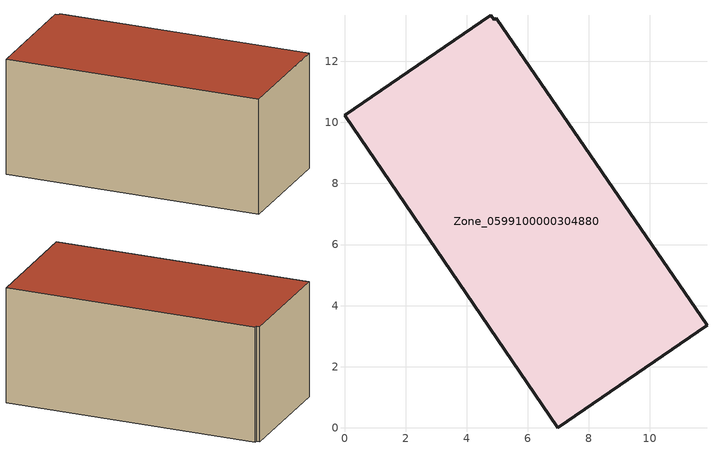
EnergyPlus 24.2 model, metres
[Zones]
Zone_0599100000304880
 floor ground (C_G): 6.98,0 0,10.23 4.79,13.51 4.9,13.36 4.98,13.41 11.87,3.35 z0
 wall outside (C_F): 6.98,0 11.87,3.35 4.98,13.41 4.9,13.36 4.79,13.51 0,10.23 6.98,0 z0:5.62
 roof outside (C_R): 0,10.23 6.98,0 11.87,3.35 4.98,13.41 4.9,13.36 4.79,13.51 z5.62
[BUILDING]
Pand.0599100000304880: North Axis=0; Terrain=City; Loads Convergence Tolerance Value=0.04; Temperature Convergence Tolerance Value=0.4; Solar Distribution=FullExterior; Maximum Number of Warmup Days=25; Minimum Number of Warmup Days=1
[Site:Location]
Rotterdam.The.Hague.AP_ZH_NLD Design_Conditions: Latitude=51.96; Longitude=4.45; Time Zone=1; Elevation=-4.5
[SITE:GROUNDTEMPERATURE:BUILDINGSURFACE]
18, 18, 18, 18, 18, 18, 18, 18, 18, 18, 18, 18
[MATERIAL] Thermal Absorptance=0.9; Solar Absorptance=0.7; Visible Absorptance=0.7
Name | Roughness | Thickness | Conductivity | Density | Specific Heat
G.TC.1946-1964 | MediumSmooth | 0.15 | 1 | 540 | 1210
F.TC.1946-1964 | Rough | 0.3 | 0.857143 | 1920 | 840
R.TC.1946-1964 | MediumRough | 0.2 | 0.235294 | 1500 | 1000
[CONSTRUCTION]
C_G: G.TC.1946-1964
C_F: F.TC.1946-1964
C_R: R.TC.1946-1964
[ZONE]
Zone_0599100000304880: Type=1; Multiplier=1; Ceiling Height=Autocalculate; Volume=Autocalculate; Floor Area=autocalculate; Part of Total Floor Area=Yes
[ZONEINFILTRATION:DESIGNFLOWRATE]
Infil_Zone_0599100000304880: Zone or ZoneList or Space or SpaceList=Zone_0599100000304880; Schedule=AlwaysOn; Design Flow Rate Calculation Method=Flow/Area; Flow Rate per Floor Area=0.003; Constant Term Coefficient=1; Temperature Term Coefficient=0; Velocity Term Coefficient=0; Velocity Squared Term Coefficient=0
[HVACTEMPLATE:ZONE:IDEALLOADSAIRSYSTEM]
Zone_0599100000304880: Maximum Heating Supply Air Temperature=50; Minimum Cooling Supply Air Temperature=13; Maximum Heating Supply Air Humidity Ratio=0.0156; Minimum Cooling Supply Air Humidity Ratio=0.0077; Heating Limit=NoLimit; Cooling Limit=NoLimit; Dehumidification Control Type=ConstantSensibleHeatRatio; Cooling Sensible Heat Ratio=0.7; Dehumidification Setpoint=60; Humidification Control Type=None; Humidification Setpoint=30; Outdoor Air Method=None; Outdoor Air Flow Rate per Person=0.00944; Outdoor Air Flow Rate per Zone Floor Area=0; Outdoor Air Flow Rate per Zone=0; Demand Controlled Ventilation Type=None; Outdoor Air Economizer Type=NoEconomizer; Heat Recovery Type=None; Sensible Heat Recovery Effectiveness=0.7; Latent Heat Recovery Effectiveness=0.65
[ZONECONTROL:THERMOSTAT]
ThermostatControl_Zone_0599100000304880: Zone or ZoneList=Zone_0599100000304880; Control Type Schedule=DualSetpointControlType; Control 1=Thermostat_Zone_0599100000304880; Temperature Difference Between Cutout And Setpoint=0
[THERMOSTATSETPOINT:DUALSETPOINT]
Thermostat_Zone_0599100000304880: Heating Setpoint Temperature Schedule=HeatingSetpoint_Zone_0599100000304880; Cooling Setpoint Temperature Schedule=CoolingSetpoint_Zone_0599100000304880
[SCHEDULE:COMPACT]
HeatingSetpoint_Zone_0599100000304880: Through: 12/31, For: AllDays, Until: 24:00, 21
CoolingSetpoint_Zone_0599100000304880: Through: 12/31, For: AllDays, Until: 24:00, 24
DualSetpointControlType: Through: 12/31, For: AllDays, Until: 24:00, 4
AlwaysOn: Through: 12/31, For: AllDays, Until: 24:00, 1
